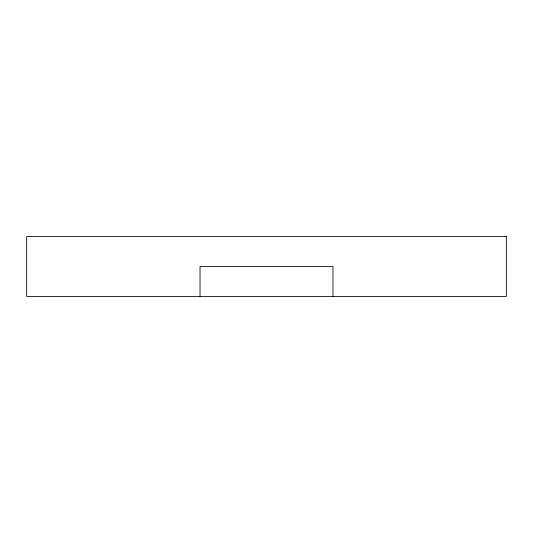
<?xml version="1.0" encoding="UTF-8"?>
<svg xmlns="http://www.w3.org/2000/svg" width="533" height="533" viewBox="0 0 533 533"><rect width="100%" height="100%" fill="white"/><g stroke="black" fill="none" stroke-linecap="round" stroke-linejoin="round"><path stroke-width="0.8" d="M332.972 296.408L332.972 266.5L200.028 266.5L200.028 296.408M506.35 236.592L26.65 236.592L26.65 296.408L506.35 296.408L506.35 236.592"/></g></svg>
